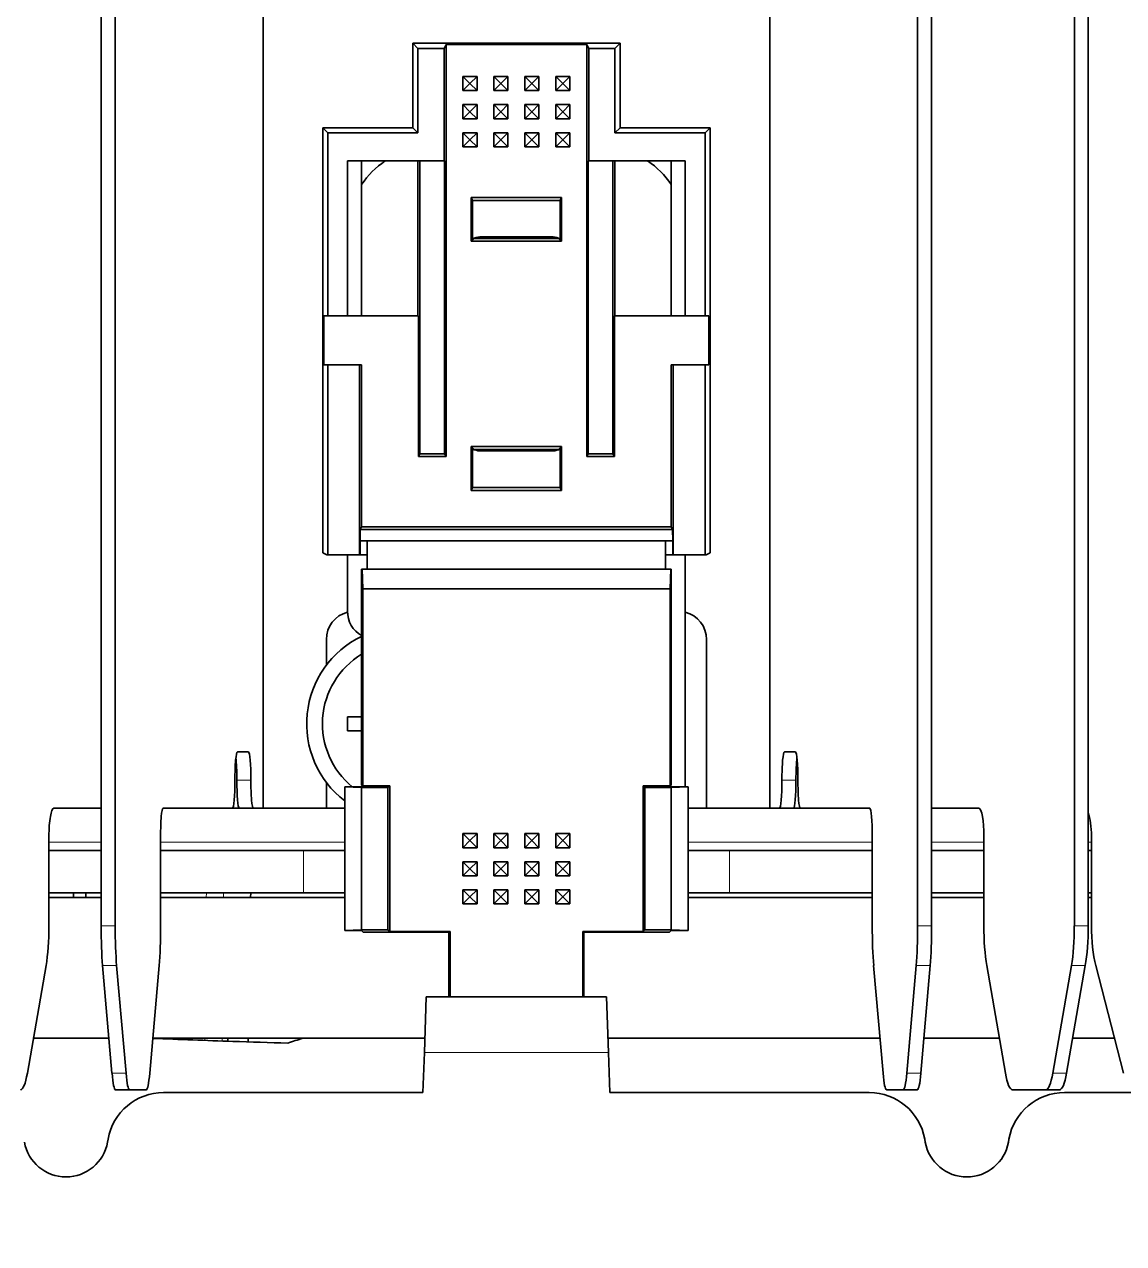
# Model space of a CAD drawing. Header units: inches. Extents: x 258415 to 640093, y 441672 to 945769.
# Drawn here: x 309646.96 to 309686, y 462777.39 to 462820.71 of the extents above; entities that cross this region are included whole.
import ezdxf

# ---------------------------------------------------------------- set-up
doc = ezdxf.new("R2010")
doc.units = ezdxf.units.IN
doc.header["$MEASUREMENT"] = 0
for name, color, linetype in [('CQ Light Elevation', 4, 'Continuous'), ('CQ section wall', 3, 'Continuous'), ('CQ Wall hatch_CHB', 8, 'Continuous'), ('CQ_callout', 34, 'Continuous')]:
    doc.layers.add(name, color=color, linetype=linetype)
doc.layers.add('CQ Lighting', color=5, linetype='Continuous', lineweight=0)
doc.styles.get("Standard").update_dxf_attribs({"font": 'arial.ttf'})
doc.dimstyles.get("Standard").update_dxf_attribs({"dimtxt": 0.18, "dimasz": 0.18, "dimexe": 0.18, "dimexo": 0.0625, "dimgap": 0.09, "dimtad": 0, "dimtih": 1, "dimtoh": 1, "dimdec": 4, "dimzin": 0, "dimdsep": 46, "dimtxsty": 'Standard', "dimcen": 0.09, "dimadec": 0, "dimazin": 0, "dimtfac": 1, "dimtdec": 4, "dimtofl": 0, "dimtmove": 0, "dimatfit": 3, "dimfxl": 1, "dimtolj": 1, "dimtzin": 0, "dimarcsym": 0})

# ---------------------------------------------------------------- blocks, each defined once
blk = doc.blocks.new('ff12 section a and b')
at = {"layer": 'CQ Wall hatch_CHB', "ltscale": 300, "extrusion": (1.65644e-08, -2.02966e-09, 1)}
h = blk.add_hatch(dxfattribs=at)
h.set_pattern_fill('AR-CONC', color=256, scale=10, angle=-13.9714, style=0)
h.set_pattern_definition([(36.028577, (-117982.78, -49373.48), (68.0890203, -23.40695), [7.5, -82.5]), (341.028577, (-117982.78, -49373.48), (4.6961155, 76.3439316), [6, -66]), (86.480021, (-117977.11, -49375.43), (72.7851354, 52.936981), [6.374019, -70.114211]), (32.212777, (-117977.95, -49354.07), (99.570572, -41.829513), [11.25, -123.75]), (82.664212, (-117969.65, -49357.56), (114.220033, 71.96377), [9.561034, -105.171376]), (337.21274, (-117977.95, -49354.07), (114.220033, 71.96377), [9, -99]), (7.028577, (-117969.455, -49361.34), (48.2040844, -53.482392), [7.5, -82.5]), (312.028577, (-117969.455, -49361.34), (41.119588, 64.495185), [6, -66]), (57.480021, (-117965.44, -49365.796), (89.323671, 11.012793), [6.374019, -70.114211]), (23.5285767, (-117982.78, -49373.481), (9.2173322, 32.010976), [0, -65.2, 0, -67, 0, -66.25]), (353.528577, (-117982.78, -49373.48), (35.0512903, 31.9228578), [0, -38.2, 0, -63.7, 0, -25.25]), (313.5285767, (-118004.42, -49368.097), (51.2584374, -15.0772595), [0, -25, 0, -78, 0, -103.5]), (303.528577, (-118014.125, -49365.683), (59.0102484, -4.3659754), [0, -32.5, 0, -51.8, 0, -73.5])])
h.paths.add_polyline_path([(308598.932, 463573.855), (308598.932, 463323.855), (312785.436, 463323.855), (312785.436, 463823.855), (312585.436, 463823.855), (312585.436, 463573.855)])
h.paths.add_polyline_path([(308598.932, 459623.855), (308598.932, 459373.855), (312785.436, 459373.855), (312785.436, 459623.855)])
blk = doc.blocks.new('T.HC0E0.HQ12 side 2')
at = {"layer": 'CQ Lighting', "color": 1, "lineweight": 35}
for p, q in [((441994.305, 518887.718), (441994.305, 518936.818)), ((442012.305, 518887.718), (442012.305, 518936.818)), ((441988.555, 518930.99), (441988.555, 518883.546)), ((441989.053, 518883.546), (441989.053, 518930.99)), ((442017.557, 518883.546), (442017.557, 518930.99)), ((442018.055, 518930.99), (442018.055, 518883.546)), ((442023.123, 518883.546), (442023.123, 518930.99)), ((442023.615, 518930.99), (442023.615, 518883.546)), ((442053.255, 518877.618), (442022.771, 518877.618))]:
    blk.add_line(p, q, dxfattribs=at)
at = {"layer": 'CQ Lighting', "color": 1, "lineweight": 35, "ltscale": 0.075}
for p, q in [((441999.623, 518914.9), (441999.623, 518911.9)), ((441999.805, 518911.718), (441999.805, 518914.718)), ((442006.805, 518914.718), (442006.805, 518911.718)), ((442006.986, 518911.9), (442006.986, 518914.9)), ((442004.805, 518907.968), (442001.805, 518907.968)), ((442004.805, 518900.468), (442001.805, 518900.468))]:
    blk.add_line(p, q, dxfattribs=at)
at = {"layer": 'CQ Lighting', "color": 1, "lineweight": 35, "ltscale": 0.00642}
for p, q in [((441999.623, 518914.9), (441999.805, 518914.718)), ((442006.986, 518914.9), (442006.805, 518914.718)), ((441996.423, 518911.9), (441996.605, 518911.718)), ((441999.805, 518911.718), (441999.623, 518911.9)), ((442006.805, 518911.718), (442006.986, 518911.9)), ((442010.005, 518911.718), (442010.186, 518911.9))]:
    blk.add_line(p, q, dxfattribs=at)
at = {"layer": 'CQ Lighting', "color": 1, "lineweight": 35, "ltscale": 0.184079}
blk.add_line((442006.986, 518914.9), (441999.623, 518914.9), dxfattribs=at)
at = {"layer": 'CQ Lighting', "color": 1, "lineweight": 35, "ltscale": 0.023254}
for p, q in [((441999.805, 518914.718), (442000.735, 518914.718)), ((442005.875, 518914.718), (442006.805, 518914.718))]:
    blk.add_line(p, q, dxfattribs=at)
at = {"layer": 'CQ Lighting', "color": 1, "lineweight": 35, "ltscale": 0.003904}
for p, q in [((442000.805, 518914.858), (442000.735, 518914.718)), ((442005.805, 518914.858), (442005.875, 518914.718))]:
    blk.add_line(p, q, dxfattribs=at)
at = {"layer": 'CQ Lighting', "color": 1, "lineweight": 35, "ltscale": 0.1}
for p, q in [((442000.735, 518910.718), (442000.735, 518914.718)), ((442005.875, 518910.718), (442005.875, 518914.718))]:
    blk.add_line(p, q, dxfattribs=at)
at = {"layer": 'CQ Lighting', "color": 1, "lineweight": 35, "ltscale": 0.125}
for p, q in [((442005.805, 518914.858), (442000.805, 518914.858)), ((441999.826, 518900.218), (441999.826, 518905.218)), ((442006.784, 518905.218), (442006.784, 518900.218))]:
    blk.add_line(p, q, dxfattribs=at)
at = {"layer": 'CQ Lighting', "color": 1, "lineweight": 35, "ltscale": 0.365992}
for p, q in [((442000.805, 518900.218), (442000.805, 518914.858)), ((442005.805, 518914.858), (442005.805, 518900.218))]:
    blk.add_line(p, q, dxfattribs=at)
at = {"layer": 'CQ Lighting', "color": 1, "lineweight": 35, "ltscale": 0.0125}
for p, q in [((442001.905, 518913.718), (442001.405, 518913.718)), ((442001.405, 518913.718), (442001.405, 518913.218)), ((442001.905, 518913.718), (442001.905, 518913.218)), ((442003.005, 518913.718), (442002.505, 518913.718)), ((442002.505, 518913.718), (442002.505, 518913.218)), ((442003.005, 518913.718), (442003.005, 518913.218)), ((442004.105, 518913.718), (442003.605, 518913.718)), ((442003.605, 518913.718), (442003.605, 518913.218)), ((442004.105, 518913.718), (442004.105, 518913.218)), ((442005.205, 518913.718), (442004.705, 518913.718)), ((442004.705, 518913.718), (442004.705, 518913.218)), ((442005.205, 518913.718), (442005.205, 518913.218)), ((442001.905, 518913.218), (442001.405, 518913.218)), ((442003.005, 518913.218), (442002.505, 518913.218)), ((442004.105, 518913.218), (442003.605, 518913.218)), ((442005.205, 518913.218), (442004.705, 518913.218)), ((442001.905, 518912.718), (442001.405, 518912.718)), ((442001.405, 518912.718), (442001.405, 518912.218)), ((442001.905, 518912.718), (442001.905, 518912.218)), ((442003.005, 518912.718), (442002.505, 518912.718)), ((442002.505, 518912.718), (442002.505, 518912.218)), ((442003.005, 518912.718), (442003.005, 518912.218)), ((442004.105, 518912.718), (442003.605, 518912.718)), ((442003.605, 518912.718), (442003.605, 518912.218)), ((442004.105, 518912.718), (442004.105, 518912.218)), ((442005.205, 518912.718), (442004.705, 518912.718)), ((442004.705, 518912.718), (442004.705, 518912.218)), ((442005.205, 518912.718), (442005.205, 518912.218)), ((442001.905, 518912.218), (442001.405, 518912.218)), ((442003.005, 518912.218), (442002.505, 518912.218)), ((442004.105, 518912.218), (442003.605, 518912.218)), ((442005.205, 518912.218), (442004.705, 518912.218)), ((442001.905, 518911.718), (442001.405, 518911.718)), ((442001.405, 518911.718), (442001.405, 518911.218)), ((442001.905, 518911.718), (442001.905, 518911.218)), ((442003.005, 518911.718), (442002.505, 518911.718)), ((442002.505, 518911.718), (442002.505, 518911.218)), ((442003.005, 518911.718), (442003.005, 518911.218)), ((442004.105, 518911.718), (442003.605, 518911.718)), ((442003.605, 518911.718), (442003.605, 518911.218)), ((442004.105, 518911.718), (442004.105, 518911.218)), ((442005.205, 518911.718), (442004.705, 518911.718)), ((442004.705, 518911.718), (442004.705, 518911.218)), ((442005.205, 518911.718), (442005.205, 518911.218)), ((442001.905, 518911.218), (442001.405, 518911.218)), ((442003.005, 518911.218), (442002.505, 518911.218)), ((442004.105, 518911.218), (442003.605, 518911.218)), ((442005.205, 518911.218), (442004.705, 518911.218)), ((441997.805, 518905.218), (441997.305, 518905.218)), ((442008.805, 518905.218), (442009.305, 518905.218)), ((441997.752, 518897.218), (441997.752, 518896.718)), ((442008.857, 518896.718), (442008.857, 518897.218)), ((441997.305, 518890.468), (441997.305, 518890.968)), ((441997.305, 518890.468), (441997.805, 518890.468)), ((442001.905, 518886.818), (442001.405, 518886.818)), ((442001.405, 518886.818), (442001.405, 518886.318)), ((442001.905, 518886.818), (442001.905, 518886.318)), ((442003.005, 518886.818), (442002.505, 518886.818)), ((442002.505, 518886.818), (442002.505, 518886.318)), ((442003.005, 518886.818), (442003.005, 518886.318)), ((442004.105, 518886.818), (442003.605, 518886.818)), ((442003.605, 518886.818), (442003.605, 518886.318)), ((442004.105, 518886.818), (442004.105, 518886.318)), ((442005.205, 518886.818), (442004.705, 518886.818)), ((442004.705, 518886.818), (442004.705, 518886.318)), ((442005.205, 518886.818), (442005.205, 518886.318)), ((442001.905, 518886.318), (442001.405, 518886.318)), ((442003.005, 518886.318), (442002.505, 518886.318)), ((442004.105, 518886.318), (442003.605, 518886.318)), ((442005.205, 518886.318), (442004.705, 518886.318)), ((442001.905, 518885.818), (442001.405, 518885.818)), ((442001.405, 518885.818), (442001.405, 518885.318)), ((442001.905, 518885.818), (442001.905, 518885.318)), ((442003.005, 518885.818), (442002.505, 518885.818)), ((442002.505, 518885.818), (442002.505, 518885.318)), ((442003.005, 518885.818), (442003.005, 518885.318)), ((442004.105, 518885.818), (442003.605, 518885.818)), ((442003.605, 518885.818), (442003.605, 518885.318)), ((442004.105, 518885.818), (442004.105, 518885.318)), ((442005.205, 518885.818), (442004.705, 518885.818)), ((442004.705, 518885.818), (442004.705, 518885.318)), ((442005.205, 518885.818), (442005.205, 518885.318)), ((442001.905, 518885.318), (442001.405, 518885.318)), ((442003.005, 518885.318), (442002.505, 518885.318)), ((442004.105, 518885.318), (442003.605, 518885.318)), ((442005.205, 518885.318), (442004.705, 518885.318)), ((442001.905, 518884.818), (442001.405, 518884.818)), ((442001.405, 518884.818), (442001.405, 518884.318)), ((442001.905, 518884.818), (442001.905, 518884.318)), ((442003.005, 518884.818), (442002.505, 518884.818)), ((442002.505, 518884.818), (442002.505, 518884.318)), ((442003.005, 518884.818), (442003.005, 518884.318)), ((442004.105, 518884.818), (442003.605, 518884.818)), ((442003.605, 518884.818), (442003.605, 518884.318)), ((442004.105, 518884.818), (442004.105, 518884.318)), ((442005.205, 518884.818), (442004.705, 518884.818)), ((442004.705, 518884.818), (442004.705, 518884.318)), ((442005.205, 518884.818), (442005.205, 518884.318)), ((442001.905, 518884.318), (442001.405, 518884.318)), ((442003.005, 518884.318), (442002.505, 518884.318)), ((442004.105, 518884.318), (442003.605, 518884.318)), ((442005.205, 518884.318), (442004.705, 518884.318))]:
    blk.add_line(p, q, dxfattribs=at)
at = {"layer": 'CQ Lighting', "color": 1, "lineweight": 35, "ltscale": 0.008839}
for p, q in [((442001.655, 518913.468), (442001.405, 518913.718)), ((442001.655, 518913.468), (442001.905, 518913.718)), ((442002.755, 518913.468), (442002.505, 518913.718)), ((442002.755, 518913.468), (442003.005, 518913.718)), ((442003.855, 518913.468), (442003.605, 518913.718)), ((442003.855, 518913.468), (442004.105, 518913.718)), ((442004.955, 518913.468), (442004.705, 518913.718)), ((442004.955, 518913.468), (442005.205, 518913.718)), ((442001.405, 518913.218), (442001.655, 518913.468)), ((442001.905, 518913.218), (442001.655, 518913.468)), ((442002.505, 518913.218), (442002.755, 518913.468)), ((442003.005, 518913.218), (442002.755, 518913.468)), ((442003.605, 518913.218), (442003.855, 518913.468)), ((442004.105, 518913.218), (442003.855, 518913.468)), ((442004.705, 518913.218), (442004.955, 518913.468)), ((442005.205, 518913.218), (442004.955, 518913.468)), ((442001.655, 518912.468), (442001.405, 518912.718)), ((442001.405, 518912.218), (442001.655, 518912.468)), ((442001.655, 518912.468), (442001.905, 518912.718)), ((442001.905, 518912.218), (442001.655, 518912.468)), ((442002.755, 518912.468), (442002.505, 518912.718)), ((442002.505, 518912.218), (442002.755, 518912.468)), ((442002.755, 518912.468), (442003.005, 518912.718)), ((442003.005, 518912.218), (442002.755, 518912.468)), ((442003.855, 518912.468), (442003.605, 518912.718)), ((442003.605, 518912.218), (442003.855, 518912.468)), ((442003.855, 518912.468), (442004.105, 518912.718)), ((442004.105, 518912.218), (442003.855, 518912.468)), ((442004.955, 518912.468), (442004.705, 518912.718)), ((442004.705, 518912.218), (442004.955, 518912.468)), ((442004.955, 518912.468), (442005.205, 518912.718)), ((442005.205, 518912.218), (442004.955, 518912.468)), ((442001.655, 518911.468), (442001.405, 518911.718)), ((442001.655, 518911.468), (442001.905, 518911.718)), ((442002.755, 518911.468), (442002.505, 518911.718)), ((442002.755, 518911.468), (442003.005, 518911.718)), ((442003.855, 518911.468), (442003.605, 518911.718)), ((442003.855, 518911.468), (442004.105, 518911.718)), ((442004.955, 518911.468), (442004.705, 518911.718)), ((442004.955, 518911.468), (442005.205, 518911.718)), ((442001.405, 518911.218), (442001.655, 518911.468)), ((442001.905, 518911.218), (442001.655, 518911.468)), ((442002.505, 518911.218), (442002.755, 518911.468)), ((442003.005, 518911.218), (442002.755, 518911.468)), ((442003.605, 518911.218), (442003.855, 518911.468)), ((442004.105, 518911.218), (442003.855, 518911.468)), ((442004.705, 518911.218), (442004.955, 518911.468)), ((442005.205, 518911.218), (442004.955, 518911.468)), ((442001.405, 518886.818), (442001.655, 518886.568)), ((442001.655, 518886.568), (442001.405, 518886.318)), ((442001.905, 518886.818), (442001.655, 518886.568)), ((442001.655, 518886.568), (442001.905, 518886.318)), ((442002.505, 518886.818), (442002.755, 518886.568)), ((442002.755, 518886.568), (442002.505, 518886.318)), ((442003.005, 518886.818), (442002.755, 518886.568)), ((442002.755, 518886.568), (442003.005, 518886.318)), ((442003.605, 518886.818), (442003.855, 518886.568)), ((442003.855, 518886.568), (442003.605, 518886.318)), ((442004.105, 518886.818), (442003.855, 518886.568)), ((442003.855, 518886.568), (442004.105, 518886.318)), ((442004.705, 518886.818), (442004.955, 518886.568)), ((442004.955, 518886.568), (442004.705, 518886.318)), ((442005.205, 518886.818), (442004.955, 518886.568)), ((442004.955, 518886.568), (442005.205, 518886.318)), ((442001.405, 518885.818), (442001.655, 518885.568)), ((442001.655, 518885.568), (442001.405, 518885.318)), ((442001.905, 518885.818), (442001.655, 518885.568)), ((442001.655, 518885.568), (442001.905, 518885.318)), ((442002.505, 518885.818), (442002.755, 518885.568)), ((442002.755, 518885.568), (442002.505, 518885.318)), ((442003.005, 518885.818), (442002.755, 518885.568)), ((442002.755, 518885.568), (442003.005, 518885.318)), ((442003.605, 518885.818), (442003.855, 518885.568)), ((442003.855, 518885.568), (442003.605, 518885.318)), ((442004.105, 518885.818), (442003.855, 518885.568)), ((442003.855, 518885.568), (442004.105, 518885.318)), ((442004.705, 518885.818), (442004.955, 518885.568)), ((442004.955, 518885.568), (442004.705, 518885.318)), ((442005.205, 518885.818), (442004.955, 518885.568)), ((442004.955, 518885.568), (442005.205, 518885.318)), ((442001.405, 518884.818), (442001.655, 518884.568)), ((442001.905, 518884.818), (442001.655, 518884.568)), ((442002.505, 518884.818), (442002.755, 518884.568)), ((442003.005, 518884.818), (442002.755, 518884.568)), ((442003.605, 518884.818), (442003.855, 518884.568)), ((442004.105, 518884.818), (442003.855, 518884.568)), ((442004.705, 518884.818), (442004.955, 518884.568)), ((442005.205, 518884.818), (442004.955, 518884.568)), ((442001.655, 518884.568), (442001.405, 518884.318)), ((442001.655, 518884.568), (442001.905, 518884.318)), ((442002.755, 518884.568), (442002.505, 518884.318)), ((442002.755, 518884.568), (442003.005, 518884.318)), ((442003.855, 518884.568), (442003.605, 518884.318)), ((442003.855, 518884.568), (442004.105, 518884.318)), ((442004.955, 518884.568), (442004.705, 518884.318)), ((442004.955, 518884.568), (442005.205, 518884.318))]:
    blk.add_line(p, q, dxfattribs=at)
at = {"layer": 'CQ Lighting', "color": 1, "lineweight": 35, "ltscale": 0.080003}
for p, q in [((441996.423, 518911.9), (441999.623, 518911.9)), ((441996.605, 518911.718), (441999.805, 518911.718)), ((442006.805, 518911.718), (442010.005, 518911.718)), ((442006.986, 518911.9), (442010.186, 518911.9))]:
    blk.add_line(p, q, dxfattribs=at)
at = {"layer": 'CQ Lighting', "color": 1, "lineweight": 35, "ltscale": 0.377707}
for p, q in [((441996.423, 518896.791), (441996.423, 518911.9)), ((442010.186, 518911.9), (442010.186, 518896.791))]:
    blk.add_line(p, q, dxfattribs=at)
at = {"layer": 'CQ Lighting', "color": 1, "lineweight": 35, "ltscale": 0.1625}
for p, q in [((441996.605, 518911.718), (441996.605, 518905.218)), ((442010.005, 518905.218), (442010.005, 518911.718))]:
    blk.add_line(p, q, dxfattribs=at)
at = {"layer": 'CQ Lighting', "color": 1, "lineweight": 35, "ltscale": 0.1375}
for p, q in [((441997.305, 518910.718), (441997.305, 518905.218)), ((441997.805, 518910.718), (441997.805, 518905.218)), ((441999.805, 518905.218), (441999.805, 518910.718)), ((442006.805, 518910.718), (442006.805, 518905.218)), ((442008.805, 518910.718), (442008.805, 518905.218)), ((442009.305, 518905.218), (442009.305, 518910.718))]:
    blk.add_line(p, q, dxfattribs=at)
at = {"layer": 'CQ Lighting', "color": 1, "lineweight": 35, "ltscale": 0.085754}
for p, q in [((441997.305, 518910.718), (442000.735, 518910.718)), ((442005.875, 518910.718), (442009.305, 518910.718))]:
    blk.add_line(p, q, dxfattribs=at)
at = {"layer": 'CQ Lighting', "color": 1, "lineweight": 35, "ltscale": 0.260056}
for p, q in [((441999.875, 518900.316), (441999.875, 518910.718)), ((442000.756, 518900.316), (442000.756, 518910.718)), ((442005.854, 518900.316), (442005.854, 518910.718)), ((442006.735, 518900.316), (442006.735, 518910.718))]:
    blk.add_line(p, q, dxfattribs=at)
at = {"layer": 'CQ Lighting', "color": 1, "lineweight": 35, "ltscale": 0.000523}
for p, q in [((442000.756, 518910.718), (442000.735, 518910.718)), ((442005.854, 518910.718), (442005.875, 518910.718))]:
    blk.add_line(p, q, dxfattribs=at)
at = {"layer": 'CQ Lighting', "color": 1, "lineweight": 35, "ltscale": 0.038875}
for p, q in [((442001.703, 518907.867), (442001.703, 518909.422)), ((442004.906, 518907.867), (442004.906, 518909.422)), ((442001.703, 518899.014), (442001.703, 518900.569)), ((442004.906, 518899.014), (442004.906, 518900.569))]:
    blk.add_line(p, q, dxfattribs=at)
at = {"layer": 'CQ Lighting', "color": 1, "lineweight": 35, "ltscale": 0.002826}
for p, q in [((442001.745, 518909.317), (442001.703, 518909.422)), ((442004.864, 518909.317), (442004.906, 518909.422)), ((442001.745, 518899.119), (442001.703, 518899.014)), ((442004.864, 518899.119), (442004.906, 518899.014))]:
    blk.add_line(p, q, dxfattribs=at)
at = {"layer": 'CQ Lighting', "color": 1, "lineweight": 35, "ltscale": 0.080063}
for p, q in [((442004.906, 518909.422), (442001.703, 518909.422)), ((442004.906, 518907.867), (442001.703, 518907.867)), ((442004.906, 518900.569), (442001.703, 518900.569)), ((442004.906, 518899.014), (442001.703, 518899.014))]:
    blk.add_line(p, q, dxfattribs=at)
at = {"layer": 'CQ Lighting', "color": 1, "lineweight": 35, "ltscale": 0.035202}
for p, q in [((442001.745, 518907.909), (442001.745, 518909.317)), ((442004.864, 518907.909), (442004.864, 518909.317)), ((442001.745, 518899.119), (442001.745, 518900.527)), ((442004.864, 518899.119), (442004.864, 518900.527))]:
    blk.add_line(p, q, dxfattribs=at)
at = {"layer": 'CQ Lighting', "color": 1, "lineweight": 35, "ltscale": 0.077969}
for p, q in [((442004.864, 518909.317), (442001.745, 518909.317)), ((442004.864, 518899.119), (442001.745, 518899.119))]:
    blk.add_line(p, q, dxfattribs=at)
at = {"layer": 'CQ Lighting', "color": 1, "lineweight": 35, "ltscale": 0.001481}
for p, q in [((442001.745, 518907.909), (442001.703, 518907.867)), ((442004.864, 518907.909), (442004.906, 518907.867)), ((442001.745, 518900.527), (442001.703, 518900.569)), ((442004.864, 518900.527), (442004.906, 518900.569))]:
    blk.add_line(p, q, dxfattribs=at)
at = {"layer": 'CQ Lighting', "color": 1, "lineweight": 35, "ltscale": 0.002099}
for p, q in [((442001.805, 518907.968), (442001.745, 518907.909)), ((442004.805, 518907.968), (442004.864, 518907.909)), ((442001.805, 518900.468), (442001.745, 518900.527)), ((442004.805, 518900.468), (442004.864, 518900.527))]:
    blk.add_line(p, q, dxfattribs=at)
at = {"layer": 'CQ Lighting', "color": 1, "lineweight": 35, "ltscale": 0.064999}
for p, q in [((442004.605, 518908.018), (442002.005, 518908.018)), ((442002.005, 518900.418), (442004.605, 518900.418))]:
    blk.add_line(p, q, dxfattribs=at)
at = {"layer": 'CQ Lighting', "color": 1, "lineweight": 35, "ltscale": 0.003491}
for p, q in [((441996.605, 518905.218), (441996.465, 518905.218)), ((442010.145, 518905.218), (442010.005, 518905.218)), ((441996.465, 518903.468), (441996.605, 518903.468)), ((442010.145, 518903.468), (442010.005, 518903.468))]:
    blk.add_line(p, q, dxfattribs=at)
at = {"layer": 'CQ Lighting', "color": 1, "lineweight": 35, "ltscale": 0.04375}
for p, q in [((441996.465, 518903.468), (441996.465, 518905.218)), ((442010.145, 518905.218), (442010.145, 518903.468))]:
    blk.add_line(p, q, dxfattribs=at)
at = {"layer": 'CQ Lighting', "color": 1, "lineweight": 35, "ltscale": 0.017503}
for p, q in [((441996.605, 518905.218), (441997.305, 518905.218)), ((442009.305, 518905.218), (442010.005, 518905.218))]:
    blk.add_line(p, q, dxfattribs=at)
at = {"layer": 'CQ Lighting', "color": 1, "lineweight": 35, "ltscale": 0.063373}
blk.add_line((441997.291, 518905.218), (441999.826, 518905.218), dxfattribs=at)
at = {"layer": 'CQ Lighting', "color": 1, "lineweight": 35, "ltscale": 0.050523}
blk.add_line((442008.805, 518905.218), (442006.784, 518905.218), dxfattribs=at)
at = {"layer": 'CQ Lighting', "color": 1, "lineweight": 35, "ltscale": 0.028258}
for p, q in [((441996.605, 518903.468), (441997.735, 518903.468)), ((442008.875, 518903.468), (442010.005, 518903.468)), ((441996.605, 518896.718), (441997.735, 518896.718)), ((442008.875, 518896.718), (442010.005, 518896.718))]:
    blk.add_line(p, q, dxfattribs=at)
at = {"layer": 'CQ Lighting', "color": 1, "lineweight": 35, "ltscale": 0.16875}
for p, q in [((441996.605, 518903.468), (441996.605, 518896.718)), ((441997.735, 518896.718), (441997.735, 518903.468)), ((442008.875, 518896.718), (442008.875, 518903.468)), ((442010.005, 518896.718), (442010.005, 518903.468))]:
    blk.add_line(p, q, dxfattribs=at)
at = {"layer": 'CQ Lighting', "color": 1, "lineweight": 35, "ltscale": 0.001746}
for p, q in [((441997.805, 518903.468), (441997.735, 518903.468)), ((442008.805, 518903.468), (442008.875, 518903.468))]:
    blk.add_line(p, q, dxfattribs=at)
at = {"layer": 'CQ Lighting', "color": 1, "lineweight": 35, "ltscale": 0.14375}
for p, q in [((441997.805, 518903.468), (441997.805, 518897.718)), ((442008.805, 518897.718), (442008.805, 518903.468))]:
    blk.add_line(p, q, dxfattribs=at)
at = {"layer": 'CQ Lighting', "color": 1, "lineweight": 35, "ltscale": 0.002733}
for p, q in [((441999.826, 518900.218), (441999.875, 518900.316)), ((442000.805, 518900.218), (442000.756, 518900.316)), ((442005.805, 518900.218), (442005.854, 518900.316)), ((442006.784, 518900.218), (442006.735, 518900.316))]:
    blk.add_line(p, q, dxfattribs=at)
at = {"layer": 'CQ Lighting', "color": 1, "lineweight": 35, "ltscale": 0.022032}
for p, q in [((442000.756, 518900.316), (441999.875, 518900.316)), ((442006.735, 518900.316), (442005.854, 518900.316))]:
    blk.add_line(p, q, dxfattribs=at)
at = {"layer": 'CQ Lighting', "color": 1, "lineweight": 35, "ltscale": 0.024477}
for p, q in [((442000.805, 518900.218), (441999.826, 518900.218)), ((442006.784, 518900.218), (442005.805, 518900.218))]:
    blk.add_line(p, q, dxfattribs=at)
at = {"layer": 'CQ Lighting', "color": 1, "lineweight": 35, "ltscale": 0.002528}
for p, q in [((441997.805, 518897.718), (441997.759, 518897.628)), ((442008.805, 518897.718), (442008.85, 518897.628))]:
    blk.add_line(p, q, dxfattribs=at)
at = {"layer": 'CQ Lighting', "color": 1, "lineweight": 35, "ltscale": 0.275}
blk.add_line((442008.805, 518897.718), (441997.805, 518897.718), dxfattribs=at)
at = {"layer": 'CQ Lighting', "color": 1, "lineweight": 35, "ltscale": 0.01024}
for p, q in [((441997.759, 518897.628), (441997.752, 518897.218)), ((442008.85, 518897.628), (442008.857, 518897.218))]:
    blk.add_line(p, q, dxfattribs=at)
at = {"layer": 'CQ Lighting', "color": 1, "lineweight": 35, "ltscale": 0.277261}
blk.add_line((441997.759, 518897.628), (442008.85, 518897.628), dxfattribs=at)
at = {"layer": 'CQ Lighting', "color": 1, "lineweight": 35, "ltscale": 0.004099}
for p, q in [((441996.423, 518896.791), (441996.57, 518896.718)), ((442010.04, 518896.718), (442010.186, 518896.791))]:
    blk.add_line(p, q, dxfattribs=at)
at = {"layer": 'CQ Lighting', "color": 1, "lineweight": 35, "ltscale": 0.00631}
for p, q in [((441998.005, 518897.218), (441997.752, 518897.218)), ((442008.857, 518897.218), (442008.605, 518897.218)), ((441998.005, 518896.718), (441997.752, 518896.718)), ((442008.857, 518896.718), (442008.605, 518896.718))]:
    blk.add_line(p, q, dxfattribs=at)
at = {"layer": 'CQ Lighting', "color": 1, "lineweight": 35, "ltscale": 0.025}
for p, q in [((441998.005, 518897.218), (441998.005, 518896.218)), ((442008.605, 518896.218), (442008.605, 518897.218))]:
    blk.add_line(p, q, dxfattribs=at)
at = {"layer": 'CQ Lighting', "color": 1, "lineweight": 35, "ltscale": 0.264999}
for p, q in [((442008.605, 518897.218), (441998.005, 518897.218)), ((442008.605, 518896.218), (441998.005, 518896.218))]:
    blk.add_line(p, q, dxfattribs=at)
at = {"layer": 'CQ Lighting', "color": 1, "lineweight": 35, "ltscale": 0.000873}
for p, q in [((441996.57, 518896.718), (441996.605, 518896.718)), ((442010.04, 518896.718), (442010.005, 518896.718))]:
    blk.add_line(p, q, dxfattribs=at)
at = {"layer": 'CQ Lighting', "color": 1, "lineweight": 35, "ltscale": 0.05}
blk.add_line((441997.305, 518896.718), (441997.305, 518894.718), dxfattribs=at)
at = {"layer": 'CQ Lighting', "color": 1, "lineweight": 35, "ltscale": 0.000436}
for p, q in [((441997.752, 518896.718), (441997.735, 518896.718)), ((442008.857, 518896.718), (442008.875, 518896.718)), ((441997.805, 518896.218), (441997.822, 518896.218)), ((442008.805, 518896.218), (442008.787, 518896.218))]:
    blk.add_line(p, q, dxfattribs=at)
at = {"layer": 'CQ Lighting', "color": 1, "lineweight": 35, "ltscale": 0.205937}
blk.add_line((442009.305, 518896.718), (442009.305, 518888.481), dxfattribs=at)
at = {"layer": 'CQ Lighting', "color": 1, "lineweight": 35, "ltscale": 0.191976}
for p, q in [((441997.805, 518888.539), (441997.805, 518896.218)), ((442008.805, 518896.218), (442008.805, 518888.539))]:
    blk.add_line(p, q, dxfattribs=at)
at = {"layer": 'CQ Lighting', "color": 1, "lineweight": 35, "ltscale": 0.017511}
for p, q in [((441997.847, 518895.518), (441997.822, 518896.218)), ((442008.763, 518895.518), (442008.787, 518896.218))]:
    blk.add_line(p, q, dxfattribs=at)
at = {"layer": 'CQ Lighting', "color": 1, "lineweight": 35, "ltscale": 0.004564}
for p, q in [((441998.005, 518896.218), (441997.822, 518896.218)), ((442008.787, 518896.218), (442008.605, 518896.218))]:
    blk.add_line(p, q, dxfattribs=at)
at = {"layer": 'CQ Lighting', "color": 1, "lineweight": 35, "ltscale": 0.272903}
blk.add_line((442008.763, 518895.518), (441997.847, 518895.518), dxfattribs=at)
at = {"layer": 'CQ Lighting', "color": 1, "lineweight": 35, "ltscale": 0.175}
for p, q in [((441997.847, 518895.518), (441997.847, 518888.518)), ((442008.763, 518895.518), (442008.763, 518888.518))]:
    blk.add_line(p, q, dxfattribs=at)
at = {"layer": 'CQ Lighting', "color": 1, "lineweight": 35, "ltscale": 0.022918}
for p, q in [((441996.555, 518892.801), (441996.555, 518893.718)), ((441996.555, 518887.718), (441996.555, 518888.635))]:
    blk.add_line(p, q, dxfattribs=at)
at = {"layer": 'CQ Lighting', "color": 1, "lineweight": 35, "ltscale": 0.15}
blk.add_line((442010.055, 518887.718), (442010.055, 518893.718), dxfattribs=at)
at = {"layer": 'CQ Lighting', "color": 1, "lineweight": 35, "ltscale": 0.012492}
blk.add_line((441997.305, 518890.968), (441997.804, 518890.968), dxfattribs=at)
at = {"layer": 'CQ Lighting', "color": 1, "lineweight": 35, "ltscale": 0.009805}
for p, q in [((441993.393, 518889.718), (441993.785, 518889.718)), ((442013.216, 518889.718), (442012.824, 518889.718))]:
    blk.add_line(p, q, dxfattribs=at)
at = {"layer": 'CQ Lighting', "color": 1, "lineweight": 13, "ltscale": 0.012453}
for p, q in [((441993.873, 518888.718), (441993.374, 518888.718)), ((442012.737, 518888.718), (442013.235, 518888.718)), ((441989.053, 518883.546), (441988.555, 518883.546)), ((442017.557, 518883.546), (442018.055, 518883.546)), ((441989.438, 518878.304), (441988.939, 518878.304)), ((442017.172, 518878.304), (442017.67, 518878.304))]:
    blk.add_line(p, q, dxfattribs=at)
at = {"layer": 'CQ Lighting', "color": 1, "lineweight": 35, "ltscale": 0.014999}
for p, q in [((441997.805, 518888.481), (441997.205, 518888.48)), ((442008.805, 518888.481), (442009.405, 518888.48)), ((441997.805, 518883.376), (441997.205, 518883.376)), ((442008.805, 518883.376), (442009.405, 518883.376))]:
    blk.add_line(p, q, dxfattribs=at)
at = {"layer": 'CQ Lighting', "color": 1, "lineweight": 35, "ltscale": 8.7e-05}
for p, q in [((441997.205, 518888.48), (441997.205, 518888.477)), ((442009.405, 518888.48), (442009.405, 518888.477)), ((441997.205, 518883.376), (441997.205, 518883.38)), ((442009.405, 518883.376), (442009.405, 518883.38))]:
    blk.add_line(p, q, dxfattribs=at)
at = {"layer": 'CQ Lighting', "color": 1, "lineweight": 35, "ltscale": 0.127425}
for p, q in [((441997.205, 518883.38), (441997.205, 518888.477)), ((442009.405, 518883.38), (442009.405, 518888.477))]:
    blk.add_line(p, q, dxfattribs=at)
at = {"layer": 'CQ Lighting', "color": 1, "lineweight": 35, "ltscale": 0.01501}
for p, q in [((441997.205, 518888.477), (441997.805, 518888.455)), ((442009.405, 518888.477), (442008.805, 518888.455)), ((441997.205, 518883.38), (441997.805, 518883.402)), ((442009.405, 518883.38), (442008.805, 518883.402))]:
    blk.add_line(p, q, dxfattribs=at)
at = {"layer": 'CQ Lighting', "color": 1, "lineweight": 35, "ltscale": 0.001083}
for p, q in [((441997.805, 518888.539), (441997.843, 518888.52)), ((442008.805, 518888.539), (442008.766, 518888.52))]:
    blk.add_line(p, q, dxfattribs=at)
at = {"layer": 'CQ Lighting', "color": 1, "lineweight": 35, "ltscale": 0.001314}
for p, q in [((441997.805, 518888.481), (441997.842, 518888.518)), ((442008.805, 518888.481), (442008.768, 518888.518))]:
    blk.add_line(p, q, dxfattribs=at)
at = {"layer": 'CQ Lighting', "color": 1, "lineweight": 35, "ltscale": 0.126309}
for p, q in [((441997.805, 518883.402), (441997.805, 518888.455)), ((441998.741, 518888.455), (441998.741, 518883.402)), ((442007.868, 518888.455), (442007.868, 518883.402)), ((442008.805, 518883.402), (442008.805, 518888.455))]:
    blk.add_line(p, q, dxfattribs=at)
at = {"layer": 'CQ Lighting', "color": 1, "lineweight": 35, "ltscale": 0.023416}
for p, q in [((441998.741, 518888.455), (441997.805, 518888.455)), ((442008.805, 518888.455), (442007.868, 518888.455)), ((441998.741, 518883.402), (441997.805, 518883.402)), ((442008.805, 518883.402), (442007.868, 518883.402))]:
    blk.add_line(p, q, dxfattribs=at)
at = {"layer": 'CQ Lighting', "color": 1, "lineweight": 35, "ltscale": 5.6e-05}
for p, q in [((441997.843, 518888.52), (441997.842, 518888.518)), ((442008.766, 518888.52), (442008.768, 518888.518))]:
    blk.add_line(p, q, dxfattribs=at)
at = {"layer": 'CQ Lighting', "color": 1, "lineweight": 35, "ltscale": 8.9e-05}
for p, q in [((441997.843, 518888.52), (441997.847, 518888.518)), ((442008.766, 518888.52), (442008.763, 518888.518))]:
    blk.add_line(p, q, dxfattribs=at)
at = {"layer": 'CQ Lighting', "color": 1, "lineweight": 35, "ltscale": 0.023952}
for p, q in [((441998.805, 518888.518), (441997.847, 518888.518)), ((442007.805, 518888.518), (442008.763, 518888.518))]:
    blk.add_line(p, q, dxfattribs=at)
at = {"layer": 'CQ Lighting', "color": 1, "lineweight": 35, "ltscale": 0.00224}
for p, q in [((441998.805, 518888.518), (441998.741, 518888.455)), ((442007.805, 518888.518), (442007.868, 518888.455)), ((441998.805, 518883.339), (441998.741, 518883.402)), ((442007.805, 518883.339), (442007.868, 518883.402))]:
    blk.add_line(p, q, dxfattribs=at)
at = {"layer": 'CQ Lighting', "color": 1, "lineweight": 35, "ltscale": 0.129476}
for p, q in [((441998.805, 518883.339), (441998.805, 518888.518)), ((442007.805, 518883.339), (442007.805, 518888.518))]:
    blk.add_line(p, q, dxfattribs=at)
at = {"layer": 'CQ Lighting', "color": 1, "lineweight": 35, "ltscale": 0.042047}
blk.add_line((441986.873, 518887.718), (441988.555, 518887.718), dxfattribs=at)
at = {"layer": 'CQ Lighting', "color": 1, "lineweight": 35, "ltscale": 0.040039}
blk.add_line((441986.873, 518887.718), (441988.474, 518887.718), dxfattribs=at)
at = {"layer": 'CQ Lighting', "color": 1, "lineweight": 35, "ltscale": 0.042038}
for p, q in [((441988.555, 518887.718), (441986.873, 518887.718)), ((442019.736, 518887.718), (442018.055, 518887.718))]:
    blk.add_line(p, q, dxfattribs=at)
at = {"layer": 'CQ Lighting', "color": 1, "lineweight": 35, "ltscale": 0.161374}
blk.add_line((441997.204, 518887.718), (441990.749, 518887.718), dxfattribs=at)
at = {"layer": 'CQ Lighting', "color": 1, "lineweight": 35, "ltscale": 0.045775}
blk.add_line((441990.752, 518887.718), (441992.583, 518887.718), dxfattribs=at)
at = {"layer": 'CQ Lighting', "color": 1, "lineweight": 35, "ltscale": 0.161362}
blk.add_line((442015.86, 518887.718), (442009.406, 518887.718), dxfattribs=at)
at = {"layer": 'CQ Lighting', "color": 1, "lineweight": 35, "ltscale": 0.045776}
blk.add_line((442015.857, 518887.718), (442014.026, 518887.718), dxfattribs=at)
at = {"layer": 'CQ Lighting', "color": 1, "lineweight": 35, "ltscale": 0.042049}
blk.add_line((442019.737, 518887.718), (442018.055, 518887.718), dxfattribs=at)
at = {"layer": 'CQ Lighting', "color": 1, "lineweight": 35, "ltscale": 0.040132}
blk.add_line((442019.737, 518887.718), (442018.131, 518887.718), dxfattribs=at)
at = {"layer": 'CQ Lighting', "color": 1, "lineweight": 35, "ltscale": 0.079289}
for p, q in [((441986.699, 518883.546), (441986.699, 518886.718)), ((441990.665, 518883.546), (441990.665, 518886.718)), ((442015.944, 518883.546), (442015.944, 518886.718)), ((442019.91, 518883.546), (442019.91, 518886.718)), ((442023.731, 518883.546), (442023.731, 518886.718))]:
    blk.add_line(p, q, dxfattribs=at)
at = {"layer": 'CQ Lighting', "color": 1, "lineweight": 13, "ltscale": 0.046388}
for p, q in [((441988.555, 518886.518), (441986.699, 518886.518)), ((442018.055, 518886.518), (442019.91, 518886.518))]:
    blk.add_line(p, q, dxfattribs=at)
at = {"layer": 'CQ Lighting', "color": 1, "lineweight": 13, "ltscale": 0.163487}
for p, q in [((441997.205, 518886.518), (441990.665, 518886.518)), ((442009.405, 518886.518), (442015.944, 518886.518))]:
    blk.add_line(p, q, dxfattribs=at)
at = {"layer": 'CQ Lighting', "color": 1, "lineweight": 13, "ltscale": 0.002888}
blk.add_line((442023.615, 518886.518), (442023.731, 518886.518), dxfattribs=at)
at = {"layer": 'CQ Lighting', "color": 1, "lineweight": 35, "ltscale": 0.046388}
for p, q in [((441986.699, 518886.218), (441988.555, 518886.218)), ((442018.055, 518886.218), (442019.91, 518886.218)), ((442018.055, 518884.718), (442019.91, 518884.718)), ((441988.555, 518884.547), (441986.699, 518884.547)), ((442019.91, 518884.547), (442018.055, 518884.547))]:
    blk.add_line(p, q, dxfattribs=at)
at = {"layer": 'CQ Lighting', "color": 1, "lineweight": 35, "ltscale": 0.126797}
for p, q in [((441990.665, 518886.218), (441995.737, 518886.218)), ((442010.872, 518886.218), (442015.944, 518886.218))]:
    blk.add_line(p, q, dxfattribs=at)
at = {"layer": 'CQ Lighting', "color": 1, "lineweight": 35, "ltscale": 0.017703}
for p, q in [((441995.737, 518886.218), (441996.445, 518886.218)), ((442010.164, 518886.218), (442010.872, 518886.218)), ((441995.737, 518884.718), (441996.445, 518884.718)), ((442010.164, 518884.718), (442010.872, 518884.718))]:
    blk.add_line(p, q, dxfattribs=at)
at = {"layer": 'CQ Lighting', "color": 1, "lineweight": 13, "ltscale": 0.0375}
for p, q in [((441995.737, 518884.718), (441995.737, 518886.218)), ((442010.872, 518884.718), (442010.872, 518886.218))]:
    blk.add_line(p, q, dxfattribs=at)
at = {"layer": 'CQ Lighting', "color": 1, "lineweight": 35, "ltscale": 0.018985}
for p, q in [((441997.205, 518886.218), (441996.445, 518886.218)), ((442010.164, 518886.218), (442009.405, 518886.218)), ((441997.205, 518884.718), (441996.445, 518884.718)), ((442010.164, 518884.718), (442009.405, 518884.718))]:
    blk.add_line(p, q, dxfattribs=at)
at = {"layer": 'CQ Lighting', "color": 1, "lineweight": 35, "ltscale": 0.002888}
for p, q in [((442023.615, 518886.218), (442023.731, 518886.218)), ((442023.615, 518884.718), (442023.731, 518884.718)), ((442023.731, 518884.547), (442023.615, 518884.547))]:
    blk.add_line(p, q, dxfattribs=at)
at = {"layer": 'CQ Lighting', "color": 1, "lineweight": 35, "ltscale": 0.021806}
blk.add_line((441987.572, 518884.718), (441986.699, 518884.718), dxfattribs=at)
at = {"layer": 'CQ Lighting', "color": 1, "lineweight": 35, "ltscale": 0.004272}
blk.add_line((441987.575, 518884.547), (441987.572, 518884.718), dxfattribs=at)
at = {"layer": 'CQ Lighting', "color": 1, "lineweight": 35, "ltscale": 0.011017}
blk.add_line((441988.012, 518884.718), (441987.572, 518884.718), dxfattribs=at)
at = {"layer": 'CQ Lighting', "color": 1, "lineweight": 35, "ltscale": 0.002327}
blk.add_line((441988.012, 518884.718), (441988.105, 518884.718), dxfattribs=at)
at = {"layer": 'CQ Lighting', "color": 1, "lineweight": 35, "ltscale": 0.004271}
for p, q in [((441988.015, 518884.547), (441988.012, 518884.718)), ((441993.866, 518884.718), (441993.864, 518884.547))]:
    blk.add_line(p, q, dxfattribs=at)
at = {"layer": 'CQ Lighting', "color": 1, "lineweight": 35, "ltscale": 0.011238}
blk.add_line((441988.105, 518884.718), (441988.555, 518884.718), dxfattribs=at)
at = {"layer": 'CQ Lighting', "color": 1, "lineweight": 35, "ltscale": 0.040659}
blk.add_line((441992.292, 518884.718), (441990.665, 518884.718), dxfattribs=at)
at = {"layer": 'CQ Lighting', "color": 1, "lineweight": 13, "ltscale": 0.004271}
for p, q in [((441992.29, 518884.547), (441992.292, 518884.718)), ((441992.9, 518884.547), (441992.901, 518884.718))]:
    blk.add_line(p, q, dxfattribs=at)
at = {"layer": 'CQ Lighting', "color": 1, "lineweight": 35, "ltscale": 0.015247}
blk.add_line((441992.901, 518884.718), (441992.292, 518884.718), dxfattribs=at)
at = {"layer": 'CQ Lighting', "color": 1, "lineweight": 35, "ltscale": 0.024113}
blk.add_line((441992.901, 518884.718), (441993.866, 518884.718), dxfattribs=at)
at = {"layer": 'CQ Lighting', "color": 1, "lineweight": 35, "ltscale": 0.083469}
blk.add_line((441993.866, 518884.718), (441997.205, 518884.718), dxfattribs=at)
at = {"layer": 'CQ Lighting', "color": 1, "lineweight": 35, "ltscale": 0.163487}
for p, q in [((442009.405, 518884.718), (442015.944, 518884.718)), ((441997.205, 518884.547), (441990.665, 518884.547)), ((442015.944, 518884.547), (442009.405, 518884.547))]:
    blk.add_line(p, q, dxfattribs=at)
at = {"layer": 'CQ Lighting', "color": 1, "lineweight": 35, "ltscale": 0.002054}
for p, q in [((441997.805, 518883.376), (441997.863, 518883.318)), ((442008.805, 518883.376), (442008.747, 518883.318))]:
    blk.add_line(p, q, dxfattribs=at)
at = {"layer": 'CQ Lighting', "color": 1, "lineweight": 13, "ltscale": 0.012309}
blk.add_line((442023.123, 518883.546), (442023.615, 518883.546), dxfattribs=at)
at = {"layer": 'CQ Lighting', "color": 1, "lineweight": 35, "ltscale": 0.076047}
for p, q in [((441997.863, 518883.318), (442000.905, 518883.318)), ((442005.705, 518883.318), (442008.747, 518883.318))]:
    blk.add_line(p, q, dxfattribs=at)
at = {"layer": 'CQ Lighting', "color": 1, "lineweight": 35, "ltscale": 0.053548}
for p, q in [((442000.947, 518883.339), (441998.805, 518883.339)), ((442007.805, 518883.339), (442005.663, 518883.339))]:
    blk.add_line(p, q, dxfattribs=at)
at = {"layer": 'CQ Lighting', "color": 1, "lineweight": 35, "ltscale": 0.001172}
for p, q in [((442000.905, 518883.318), (442000.947, 518883.339)), ((442005.705, 518883.318), (442005.663, 518883.339))]:
    blk.add_line(p, q, dxfattribs=at)
at = {"layer": 'CQ Lighting', "color": 1, "lineweight": 35, "ltscale": 0.057499}
for p, q in [((442000.905, 518883.318), (442000.905, 518881.018)), ((442005.705, 518881.018), (442005.705, 518883.318))]:
    blk.add_line(p, q, dxfattribs=at)
at = {"layer": 'CQ Lighting', "color": 1, "lineweight": 35, "ltscale": 0.058022}
for p, q in [((442000.947, 518883.339), (442000.947, 518881.018)), ((442005.663, 518883.339), (442005.663, 518881.018))]:
    blk.add_line(p, q, dxfattribs=at)
at = {"layer": 'CQ Lighting', "color": 1, "lineweight": 35, "ltscale": 0.097143}
for p, q in [((441986.598, 518882.132), (441985.933, 518878.304)), ((442020.012, 518882.132), (442020.677, 518878.304)), ((442022.356, 518878.304), (442023.021, 518882.132)), ((442022.849, 518878.304), (442023.513, 518882.132))]:
    blk.add_line(p, q, dxfattribs=at)
at = {"layer": 'CQ Lighting', "color": 1, "lineweight": 13, "ltscale": 0.012451}
for p, q in [((441989.104, 518882.132), (441988.606, 518882.132)), ((442017.506, 518882.132), (442018.004, 518882.132))]:
    blk.add_line(p, q, dxfattribs=at)
at = {"layer": 'CQ Lighting', "color": 1, "lineweight": 35, "ltscale": 0.096073}
for p, q in [((441988.939, 518878.304), (441988.606, 518882.132)), ((441989.438, 518878.304), (441989.104, 518882.132)), ((441990.281, 518878.304), (441990.614, 518882.132)), ((442016.329, 518878.304), (442015.995, 518882.132)), ((442017.172, 518878.304), (442017.506, 518882.132)), ((442017.67, 518878.304), (442018.004, 518882.132))]:
    blk.add_line(p, q, dxfattribs=at)
at = {"layer": 'CQ Lighting', "color": 1, "lineweight": 13, "ltscale": 0.012311}
for p, q in [((442023.021, 518882.132), (442023.513, 518882.132)), ((442022.356, 518878.304), (442022.849, 518878.304))]:
    blk.add_line(p, q, dxfattribs=at)
at = {"layer": 'CQ Lighting', "color": 1, "lineweight": 35, "ltscale": 0.098865}
blk.add_line((442023.882, 518882.132), (442024.873, 518878.304), dxfattribs=at)
at = {"layer": 'CQ Lighting', "color": 1, "lineweight": 35, "ltscale": 0.049594}
for p, q in [((442000.105, 518881.018), (442000.036, 518879.035)), ((442006.505, 518881.018), (442006.574, 518879.035))]:
    blk.add_line(p, q, dxfattribs=at)
at = {"layer": 'CQ Lighting', "color": 1, "lineweight": 35, "ltscale": 0.160001}
blk.add_line((442006.505, 518881.018), (442000.105, 518881.018), dxfattribs=at)
at = {"layer": 'CQ Lighting', "color": 1, "lineweight": 35, "ltscale": 0.067395}
blk.add_line((441988.825, 518879.547), (441986.129, 518879.547), dxfattribs=at)
at = {"layer": 'CQ Lighting', "color": 1, "lineweight": 35, "ltscale": 0.241943}
blk.add_line((442000.051, 518879.547), (441990.373, 518879.547), dxfattribs=at)
at = {"layer": 'CQ Lighting', "color": 1, "lineweight": 13, "ltscale": 0.00192}
blk.add_line((441992.236, 518879.47), (441992.237, 518879.547), dxfattribs=at)
at = {"layer": 'CQ Lighting', "color": 1, "lineweight": 13, "ltscale": 0.002474}
blk.add_line((441992.847, 518879.448), (441992.848, 518879.547), dxfattribs=at)
at = {"layer": 'CQ Lighting', "color": 1, "lineweight": 35, "ltscale": 0.002657}
blk.add_line((441993.055, 518879.441), (441993.057, 518879.547), dxfattribs=at)
at = {"layer": 'CQ Lighting', "color": 1, "lineweight": 35, "ltscale": 0.003271}
blk.add_line((441993.782, 518879.416), (441993.781, 518879.547), dxfattribs=at)
at = {"layer": 'CQ Lighting', "color": 1, "lineweight": 35, "ltscale": 0.241742}
blk.add_line((442016.23, 518879.547), (442006.56, 518879.547), dxfattribs=at)
at = {"layer": 'CQ Lighting', "color": 1, "lineweight": 35, "ltscale": 0.066962}
blk.add_line((442020.468, 518879.547), (442017.79, 518879.547), dxfattribs=at)
at = {"layer": 'CQ Lighting', "color": 1, "lineweight": 35, "ltscale": 0.036627}
blk.add_line((442024.552, 518879.547), (442023.087, 518879.547), dxfattribs=at)
at = {"layer": 'CQ Lighting', "color": 1, "lineweight": 35, "ltscale": 0.035458}
for p, q in [((441999.986, 518877.618), (442000.036, 518879.035)), ((442006.623, 518877.618), (442006.574, 518879.035))]:
    blk.add_line(p, q, dxfattribs=at)
at = {"layer": 'CQ Lighting', "color": 1, "lineweight": 13, "ltscale": 0.163461}
blk.add_line((442006.574, 518879.035), (442000.036, 518879.035), dxfattribs=at)
at = {"layer": 'CQ Lighting', "color": 1, "lineweight": 35, "ltscale": 0.012453}
for p, q in [((441989.561, 518877.718), (441989.063, 518877.718)), ((442017.049, 518877.718), (442017.547, 518877.718))]:
    blk.add_line(p, q, dxfattribs=at)
at = {"layer": 'CQ Lighting', "color": 1, "lineweight": 35, "ltscale": 0.014909}
for p, q in [((441990.157, 518877.718), (441989.561, 518877.718)), ((442016.452, 518877.718), (442017.049, 518877.718))]:
    blk.add_line(p, q, dxfattribs=at)
at = {"layer": 'CQ Lighting', "color": 1, "lineweight": 35, "ltscale": 0.230386}
for p, q in [((441999.986, 518877.618), (441990.771, 518877.618)), ((442015.839, 518877.618), (442006.623, 518877.618))]:
    blk.add_line(p, q, dxfattribs=at)
at = {"layer": 'CQ Lighting', "color": 1, "lineweight": 35, "ltscale": 0.029709}
blk.add_line((442020.922, 518877.718), (442022.111, 518877.718), dxfattribs=at)
at = {"layer": 'CQ Lighting', "color": 1, "lineweight": 35, "ltscale": 0.012309}
blk.add_line((442022.111, 518877.718), (442022.603, 518877.718), dxfattribs=at)
at = {"layer": 'CQ Lighting', "color": 1, "lineweight": 35, "ltscale": 0.002736}
for p, q in [((441988.782, 518875.858), (441988.801, 518875.965)), ((442017.827, 518875.858), (442017.809, 518875.965)), ((442020.782, 518875.858), (442020.801, 518875.965))]:
    blk.add_line(p, q, dxfattribs=at)
at = {"layer": 'CQ Lighting', "color": 1, "lineweight": 35}
for centre, radius, start, end in [((442000.305, 518908.218), 3, 123.5572, 146.4428), ((442006.305, 518908.218), 3, 33.5574, 56.4428), ((442002.005, 518907.518), 0.5, 90, 121.2471), ((442004.605, 518907.518), 0.5, 58.7529, 90), ((442002.005, 518900.918), 0.5, 238.7529, 270), ((442004.605, 518900.918), 0.5, 270, 301.2471), ((441997.555, 518893.718), 1, 104.4491, 180), ((441998.305, 518894.718), 1, 180, 239.9998), ((442009.055, 518893.718), 1, 0, 75.5237), ((441999.305, 518890.718), 3.45, 115.7719, 232.5042), ((441999.305, 518890.718), 2.89, 121.2647, 230.7231), ((442006.31, 519258.669), 379.46, 267.59531, 268.02413), ((442000.543, 518863.84), 16.432, 107.0792, 109.034), ((442004.433, 519204.898), 325.656, 268.02798, 268.37268), ((441990.771, 518875.618), 2, 90, 170), ((442015.839, 518875.618), 2, 10, 90), ((442022.771, 518875.618), 2, 90, 170), ((441987.305, 518876.118), 1.5, 190, 350), ((442019.305, 518876.118), 1.5, 190, 350)]:
    blk.add_arc(centre, radius, start, end, dxfattribs=at)
for centre, major_axis, ratio, start_param, end_param in [((441993.393, 518888.718), (0, 1), 0.087156, 6.283185, 7.853982), ((441993.287, 518888.718), (0, 1), 0.087156, 4.712389, 5.635074), ((441993.785, 518888.718), (0, 1), 0.087156, 4.712389, 6.283185), ((442012.824, 518888.718), (0, 1), 0.087156, 6.283185, 7.853982), ((442013.216, 518888.718), (0, 1), 0.087156, 4.712389, 6.283185), ((442013.322, 518888.718), (0, 1), 0.087156, 0.648166, 1.570796), ((441993.219, 518888.718), (0, 1), 0.087156, 3.141593, 4.712389), ((441993.462, 518888.718), (0, 1), 0.087156, 1.570796, 3.110816), ((441993.96, 518888.718), (0, 1), 0.087156, 1.570796, 3.141593), ((442012.65, 518888.718), (0, 1), 0.087156, 3.141593, 4.712389), ((442013.148, 518888.718), (0, 1), 0.087156, 3.172301, 4.712389), ((442013.391, 518888.718), (0, 1), 0.087156, 1.570796, 3.141593), ((441986.873, 518886.718), (0, 1), 0.173648, 6.283185, 7.853982), ((441990.752, 518886.718), (0, 1), 0.087156, 6.283185, 7.853982), ((441993.263, 518888.718), (0, 1), 0.173648, 2.971346, 3.141593), ((442013.346, 518888.718), (0, 1), 0.173648, 3.141593, 3.311839), ((442015.857, 518886.718), (0, 1), 0.087156, 4.712389, 6.283185), ((442019.737, 518886.718), (0, 1), 0.173648, 4.712389, 6.283185), ((442023.472, 518886.718), (0, 1), 0.258819, 4.712389, 5.697022), ((441986.352, 518883.546), (0, 2), 0.173648, 3.926991, 4.712389), ((441988.729, 518883.546), (0, 2), 0.087156, 1.570796, 2.356194), ((441989.227, 518883.546), (0, 2), 0.087156, 1.570796, 2.356194), ((441990.491, 518883.546), (0, 2), 0.087156, 3.926991, 4.712389), ((442016.119, 518883.546), (0, 2), 0.087156, 1.570796, 2.356194), ((442017.382, 518883.546), (0, 2), 0.087156, 3.926991, 4.712389), ((442017.88, 518883.546), (0, 2), 0.087156, 3.926991, 4.712389), ((442020.257, 518883.546), (0, 2), 0.173648, 1.570796, 2.356194), ((442022.775, 518883.546), (0, 2), 0.173648, 3.926991, 4.712389), ((442023.268, 518883.546), (0, 2), 0.173648, 3.926991, 4.712389), ((442024.248, 518883.546), (0, 2), 0.258819, 1.570796, 2.356194), ((441985.687, 518879.718), (0, 2), 0.173648, 3.141593, 3.926991), ((441989.063, 518879.718), (0, 2), 0.087156, 2.356194, 3.141593), ((441989.561, 518879.718), (0, 2), 0.087156, 2.356194, 3.141593), ((441990.157, 518879.718), (0, 2), 0.087156, 3.141593, 3.926991), ((442016.452, 518879.718), (0, 2), 0.087156, 2.356194, 3.141593), ((442017.049, 518879.718), (0, 2), 0.087156, 3.141593, 3.926991), ((442017.547, 518879.718), (0, 2), 0.087156, 3.141593, 3.926991), ((442020.922, 518879.718), (0, 2), 0.173648, 2.356194, 3.141593), ((442022.111, 518879.718), (0, 2), 0.173648, 3.141593, 3.926991), ((442022.603, 518879.718), (0, 2), 0.173648, 3.141593, 3.926991)]:
    blk.add_ellipse(centre, major_axis=major_axis, ratio=ratio, start_param=start_param, end_param=end_param, dxfattribs=at)

msp = doc.modelspace()

# ---------------------------------------------------------------- block references
at = {"layer": 'CQ Light Elevation'}
msp.add_blockref('T.HC0E0.HQ12 side 2', (-132338.869, -56094.863, 0.001), dxfattribs=at)
at = {"layer": 'CQ section wall'}
msp.add_blockref('ff12 section a and b', (0, 0), dxfattribs=at)

# ---------------------------------------------------------------- leaders
at = {"layer": 'CQ_callout'}
msp.add_leader([(310470.46, 462748.854), (308920.088, 463111.672), (308310.553, 463111.672)], dimstyle='Standard', override={"dimasz": 10, "dimldrblk": 'Dot', "dimfxl": 0.1, "dimarcsym": 2}, dxfattribs=at)

doc.saveas('drawing.dxf')
